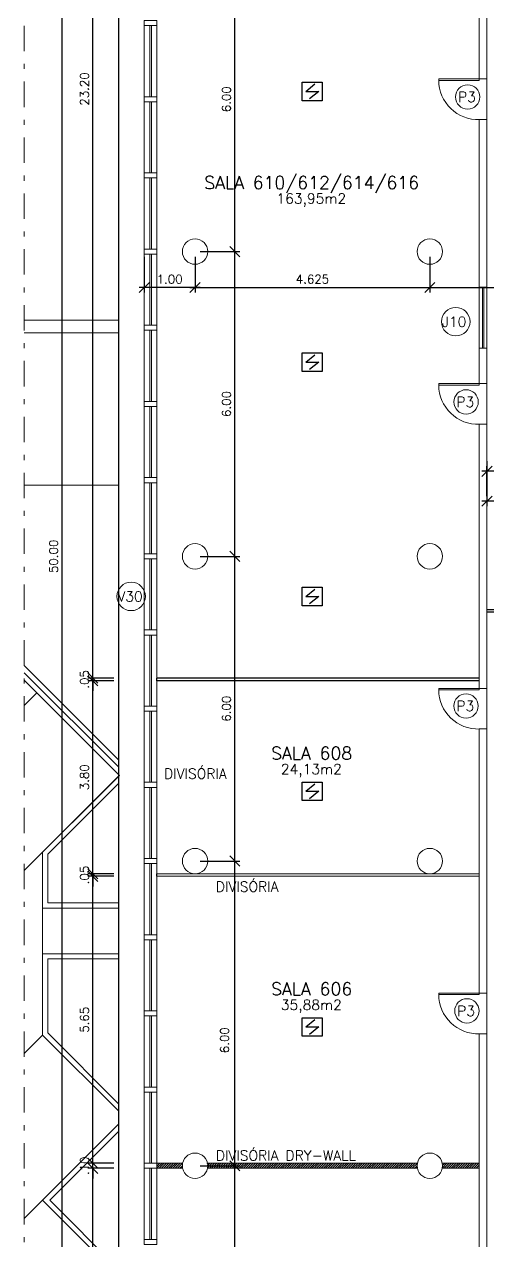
# Model space of a CAD drawing. Header units: millimetres. Extents: x 521 to 1055, y 261 to 520.
# Drawn here: x 563.33 to 572.45, y 298.49 to 322.44 of the extents above; entities that cross this region are included whole.
import ezdxf
from ezdxf.enums import TextEntityAlignment as Align

# ---------------------------------------------------------------- set-up
doc = ezdxf.new("R2010")
doc.units = ezdxf.units.MM
for name, pattern in [('CONTINU', [0]), ('DASHDOTX2', [2, 1, -0.5, 0, -0.5]), ('HIDDEN', [9.525, 6.35, -3.175])]:
    doc.linetypes.add(name, pattern=pattern)
doc.layers.add('0.1', color=8, linetype='Continuous', lineweight=13)
doc.layers.add('ppci', color=8, linetype='Continuous')
doc.styles.add('ROMANS', font='romans')
doc.styles.get("Standard").update_dxf_attribs({"font": 'romans.shx'})
doc.dimstyles.new('Fares Eng - 50', dxfattribs={"dimscale": 2, "dimtxt": 0.085, "dimasz": 0.1, "dimexe": 0.05, "dimexo": 0.05, "dimgap": 0.04, "dimtad": 1, "dimzin": 4, "dimdsep": 46, "dimtxsty": 'ROMANS', "dimblk1": 'OBLIQUE', "dimblk2": 'OBLIQUE', "dimsah": 1, "dimcen": 0.05, "dimdle": 0.05, "dimclrd": 8, "dimclre": 8, "dimclrt": 8, "dimaunit": 1, "dimadec": 0, "dimazin": 0, "dimtfac": 1, "dimtix": 1, "dimtmove": 2, "dimatfit": 0, "dimldrblk": 'OPEN90', "dimfxl": 1, "dimtolj": 1, "dimtzin": 0, "dimarcsym": 0})

# ---------------------------------------------------------------- blocks, each defined once
blk = doc.blocks.new('P80')
for points in [[(0, 0.86), (0, 0.83), (0.15, 0.83), (0.15, 0.86)], [(0, 0), (0, 0.03), (0.15, 0.03), (0.15, 0)]]:
    blk.add_lwpolyline(points)
blk.add_lwpolyline([(-0.8, 0.06), (0, 0.06), (0, 0.03), (-0.8, 0.03)], close=True)
at = {"color": 8}
blk.add_arc((-0.025, 0.056), 0.775, 88.1408, 179.6698, dxfattribs=at)
blk = doc.blocks.new('_OBLIQUE')
at = {"color": 0, "linetype": 'ByBlock'}
blk.add_line((-0.5, -0.5), (0.5, 0.5), dxfattribs=at)
blk = doc.blocks.new('*D1415')
at = {"layer": '0.1', "color": 8, "linetype": 'CONTINU', "lineweight": -2, "transparency": 16777216}
for p, q in [((565.688, 317.864), (565.688, 317.157)), ((566.688, 317.864), (566.688, 317.157)), ((566.788, 317.257), (565.588, 317.257))]:
    blk.add_line(p, q, dxfattribs=at)
at = {"layer": 'DEFPOINTS', "color": 0, "linetype": 'CONTINU', "lineweight": -2, "transparency": 16777216}
for p in [(565.688, 317.964), (566.688, 317.964), (565.688, 317.257)]:
    blk.add_point(p, dxfattribs=at)
at = {"layer": '0.1', "color": 8, "linetype": 'CONTINU', "lineweight": -2, "transparency": 16777216, "xscale": 0.2, "yscale": 0.2, "zscale": 0.2, "rotation": 180}
blk.add_blockref('_OBLIQUE', (565.688, 317.257), dxfattribs=at)
at = {"layer": '0.1', "color": 8, "linetype": 'CONTINU', "lineweight": -2, "transparency": 16777216, "xscale": 0.2, "yscale": 0.2, "zscale": 0.2}
blk.add_blockref('_OBLIQUE', (566.688, 317.257), dxfattribs=at)
at = {"layer": '0.1', "color": 8, "linetype": 'CONTINU', "transparency": 16777216, "insert": (566.188, 317.422), "char_height": 0.17, "attachment_point": 5, "style": 'ROMANS'}
blk.add_mtext('\\A1;1.00', dxfattribs=at)
blk = doc.blocks.new('_Open90')
at = {"color": 0, "linetype": 'ByBlock', "lineweight": -2}
for p, q in [((0, 0), (-1, 0)), ((-0.5, 0.5), (0, 0)), ((0, 0), (-0.5, -0.5))]:
    blk.add_line(p, q, dxfattribs=at)
blk = doc.blocks.new('*D1416')
at = {"layer": '0.1', "color": 8, "linetype": 'CONTINU', "lineweight": -2, "transparency": 16777216}
for p, q in [((566.688, 317.864), (566.688, 317.157)), ((571.313, 317.864), (571.313, 317.157)), ((566.588, 317.257), (571.413, 317.257))]:
    blk.add_line(p, q, dxfattribs=at)
at = {"layer": 'DEFPOINTS', "color": 0, "linetype": 'CONTINU', "lineweight": -2, "transparency": 16777216}
for p in [(566.688, 317.964), (571.313, 317.964), (571.313, 317.257)]:
    blk.add_point(p, dxfattribs=at)
at = {"layer": '0.1', "color": 8, "linetype": 'CONTINU', "lineweight": -2, "transparency": 16777216, "xscale": 0.2, "yscale": 0.2, "zscale": 0.2, "rotation": 180}
blk.add_blockref('_OBLIQUE', (566.688, 317.257), dxfattribs=at)
at = {"layer": '0.1', "color": 8, "linetype": 'CONTINU', "lineweight": -2, "transparency": 16777216, "xscale": 0.2, "yscale": 0.2, "zscale": 0.2}
blk.add_blockref('_OBLIQUE', (571.313, 317.257), dxfattribs=at)
at = {"layer": '0.1', "color": 8, "linetype": 'CONTINU', "transparency": 16777216, "insert": (569, 317.422), "char_height": 0.17, "attachment_point": 5, "style": 'ROMANS'}
blk.add_mtext('\\A1;4.625', dxfattribs=at)
blk = doc.blocks.new('*D1417')
at = {"layer": '0.1', "color": 8, "linetype": 'CONTINU', "lineweight": -2, "transparency": 16777216}
for p, q in [((571.313, 317.864), (571.313, 317.157)), ((576.063, 317.864), (576.063, 317.157)), ((571.213, 317.257), (576.163, 317.257))]:
    blk.add_line(p, q, dxfattribs=at)
at = {"layer": 'DEFPOINTS', "color": 0, "linetype": 'CONTINU', "lineweight": -2, "transparency": 16777216}
for p in [(571.313, 317.964), (576.063, 317.964), (576.063, 317.257)]:
    blk.add_point(p, dxfattribs=at)
at = {"layer": '0.1', "color": 8, "linetype": 'CONTINU', "lineweight": -2, "transparency": 16777216, "xscale": 0.2, "yscale": 0.2, "zscale": 0.2, "rotation": 180}
blk.add_blockref('_OBLIQUE', (571.313, 317.257), dxfattribs=at)
at = {"layer": '0.1', "color": 8, "linetype": 'CONTINU', "lineweight": -2, "transparency": 16777216, "xscale": 0.2, "yscale": 0.2, "zscale": 0.2}
blk.add_blockref('_OBLIQUE', (576.063, 317.257), dxfattribs=at)
at = {"layer": '0.1', "color": 8, "linetype": 'CONTINU', "transparency": 16777216, "insert": (573.688, 317.422), "char_height": 0.17, "attachment_point": 5, "style": 'ROMANS'}
blk.add_mtext('\\A1;4.75', dxfattribs=at)
blk = doc.blocks.new('*D1421')
at = {"layer": '0.1', "color": 8, "linetype": 'CONTINU', "lineweight": -2, "transparency": 16777216}
for p, q in [((572.438, 313.84), (572.438, 312.952)), ((575.038, 313.052), (572.338, 313.052)), ((574.938, 312.753), (574.938, 313.152))]:
    blk.add_line(p, q, dxfattribs=at)
at = {"layer": 'DEFPOINTS', "color": 0, "linetype": 'CONTINU', "lineweight": -2, "transparency": 16777216}
for p in [(572.438, 313.94), (572.438, 313.052), (574.938, 312.653)]:
    blk.add_point(p, dxfattribs=at)
at = {"layer": '0.1', "color": 8, "linetype": 'CONTINU', "lineweight": -2, "transparency": 16777216, "xscale": 0.2, "yscale": 0.2, "zscale": 0.2, "rotation": 180}
blk.add_blockref('_OBLIQUE', (572.438, 313.052), dxfattribs=at)
at = {"layer": '0.1', "color": 8, "linetype": 'CONTINU', "lineweight": -2, "transparency": 16777216, "xscale": 0.2, "yscale": 0.2, "zscale": 0.2}
blk.add_blockref('_OBLIQUE', (574.938, 313.052), dxfattribs=at)
at = {"layer": '0.1', "color": 8, "linetype": 'CONTINU', "transparency": 16777216, "insert": (573.688, 313.217), "char_height": 0.17, "attachment_point": 5, "style": 'ROMANS'}
blk.add_mtext('\\A1;2.50', dxfattribs=at)
blk = doc.blocks.new('*D1429')
at = {"layer": '0.1', "color": 8, "linetype": 'CONTINU', "lineweight": -2, "transparency": 16777216}
for p, q in [((564.068, 286.864), (564.068, 337.064)), ((564.475, 336.964), (563.968, 336.964)), ((564.475, 286.964), (563.968, 286.964))]:
    blk.add_line(p, q, dxfattribs=at)
at = {"layer": 'DEFPOINTS', "color": 0, "linetype": 'CONTINU', "lineweight": -2, "transparency": 16777216}
for p in [(564.068, 336.964), (564.575, 336.964), (564.575, 286.964)]:
    blk.add_point(p, dxfattribs=at)
at = {"layer": '0.1', "color": 8, "linetype": 'CONTINU', "lineweight": -2, "transparency": 16777216, "xscale": 0.2, "yscale": 0.2, "zscale": 0.2}
for p, rotation in [((564.068, 336.964), 90), ((564.068, 286.964), 270)]:
    blk.add_blockref('_OBLIQUE', p, dxfattribs=dict(at, rotation=rotation))
at = {"layer": '0.1', "color": 8, "linetype": 'CONTINU', "transparency": 16777216, "insert": (563.903, 311.964), "char_height": 0.17, "attachment_point": 5, "rotation": 90, "style": 'ROMANS'}
blk.add_mtext('\\A1;50.00', dxfattribs=at)
blk = doc.blocks.new('*D1654')
at = {"layer": '0.1', "color": 8, "linetype": 'CONTINU', "lineweight": -2, "transparency": 16777216}
for p, q in [((581.688, 313.639), (572.338, 313.639)), ((572.438, 313.152), (572.438, 313.739)), ((581.588, 313.152), (581.588, 313.739))]:
    blk.add_line(p, q, dxfattribs=at)
at = {"layer": 'DEFPOINTS', "color": 0, "linetype": 'CONTINU', "lineweight": -2, "transparency": 16777216}
for p in [(572.438, 313.639), (572.438, 313.052), (581.588, 313.052)]:
    blk.add_point(p, dxfattribs=at)
at = {"layer": '0.1', "color": 8, "linetype": 'CONTINU', "lineweight": -2, "transparency": 16777216, "xscale": 0.2, "yscale": 0.2, "zscale": 0.2, "rotation": 180}
blk.add_blockref('_OBLIQUE', (572.438, 313.639), dxfattribs=at)
at = {"layer": '0.1', "color": 8, "linetype": 'CONTINU', "lineweight": -2, "transparency": 16777216, "xscale": 0.2, "yscale": 0.2, "zscale": 0.2}
blk.add_blockref('_OBLIQUE', (581.588, 313.639), dxfattribs=at)
at = {"layer": '0.1', "color": 8, "linetype": 'CONTINU', "transparency": 16777216, "insert": (577.013, 313.804), "char_height": 0.17, "attachment_point": 5, "style": 'ROMANS'}
blk.add_mtext('\\A1;9.15', dxfattribs=at)
blk = doc.blocks.new('*D1661')
at = {"layer": '0.1', "color": 8, "linetype": 'CONTINU', "lineweight": -2, "transparency": 16777216}
for p, q in [((566.788, 299.964), (567.571, 299.964)), ((567.471, 293.864), (567.471, 300.064)), ((566.788, 293.964), (567.571, 293.964))]:
    blk.add_line(p, q, dxfattribs=at)
at = {"layer": 'DEFPOINTS', "color": 0, "linetype": 'CONTINU', "lineweight": -2, "transparency": 16777216}
for p in [(566.688, 299.964), (567.471, 299.964), (566.688, 293.964)]:
    blk.add_point(p, dxfattribs=at)
at = {"layer": '0.1', "color": 8, "linetype": 'CONTINU', "lineweight": -2, "transparency": 16777216, "xscale": 0.2, "yscale": 0.2, "zscale": 0.2}
for p, rotation in [((567.471, 299.964), 90), ((567.471, 293.964), 270)]:
    blk.add_blockref('_OBLIQUE', p, dxfattribs=dict(at, rotation=rotation))
at = {"layer": '0.1', "color": 8, "linetype": 'CONTINU', "transparency": 16777216, "insert": (567.306, 296.964), "char_height": 0.17, "attachment_point": 5, "rotation": 90, "style": 'ROMANS'}
blk.add_mtext('\\A1;6.00', dxfattribs=at)
blk = doc.blocks.new('*D1456')
at = {"layer": '0.1', "color": 8, "linetype": 'CONTINU', "lineweight": -2, "transparency": 16777216}
for p, q in [((566.788, 305.964), (567.571, 305.964)), ((567.471, 299.864), (567.471, 306.064)), ((566.788, 299.964), (567.571, 299.964))]:
    blk.add_line(p, q, dxfattribs=at)
at = {"layer": 'DEFPOINTS', "color": 0, "linetype": 'CONTINU', "lineweight": -2, "transparency": 16777216}
for p in [(566.688, 305.964), (567.471, 305.964), (566.688, 299.964)]:
    blk.add_point(p, dxfattribs=at)
at = {"layer": '0.1', "color": 8, "linetype": 'CONTINU', "lineweight": -2, "transparency": 16777216, "xscale": 0.2, "yscale": 0.2, "zscale": 0.2}
for p, rotation in [((567.471, 305.964), 90), ((567.471, 299.964), 270)]:
    blk.add_blockref('_OBLIQUE', p, dxfattribs=dict(at, rotation=rotation))
at = {"layer": '0.1', "color": 8, "linetype": 'CONTINU', "transparency": 16777216, "insert": (567.271, 302.436), "char_height": 0.17, "attachment_point": 5, "rotation": 90, "style": 'ROMANS'}
blk.add_mtext('\\A1;6.00', dxfattribs=at)
blk = doc.blocks.new('*D1662')
at = {"layer": '0.1', "color": 8, "linetype": 'CONTINU', "lineweight": -2, "transparency": 16777216}
for p, q in [((566.788, 311.964), (567.571, 311.964)), ((567.471, 305.864), (567.471, 312.064)), ((566.788, 305.964), (567.571, 305.964))]:
    blk.add_line(p, q, dxfattribs=at)
at = {"layer": 'DEFPOINTS', "color": 0, "linetype": 'CONTINU', "lineweight": -2, "transparency": 16777216}
for p in [(566.688, 311.964), (567.471, 311.964), (566.688, 305.964)]:
    blk.add_point(p, dxfattribs=at)
at = {"layer": '0.1', "color": 8, "linetype": 'CONTINU', "lineweight": -2, "transparency": 16777216, "xscale": 0.2, "yscale": 0.2, "zscale": 0.2}
for p, rotation in [((567.471, 311.964), 90), ((567.471, 305.964), 270)]:
    blk.add_blockref('_OBLIQUE', p, dxfattribs=dict(at, rotation=rotation))
at = {"layer": '0.1', "color": 8, "linetype": 'CONTINU', "transparency": 16777216, "insert": (567.306, 308.964), "char_height": 0.17, "attachment_point": 5, "rotation": 90, "style": 'ROMANS'}
blk.add_mtext('\\A1;6.00', dxfattribs=at)
blk = doc.blocks.new('*D1663')
at = {"layer": '0.1', "color": 8, "linetype": 'CONTINU', "lineweight": -2, "transparency": 16777216}
for p, q in [((567.471, 311.864), (567.471, 318.064)), ((566.788, 317.964), (567.571, 317.964)), ((566.788, 311.964), (567.571, 311.964))]:
    blk.add_line(p, q, dxfattribs=at)
at = {"layer": 'DEFPOINTS', "color": 0, "linetype": 'CONTINU', "lineweight": -2, "transparency": 16777216}
for p in [(566.688, 317.964), (567.471, 317.964), (566.688, 311.964)]:
    blk.add_point(p, dxfattribs=at)
at = {"layer": '0.1', "color": 8, "linetype": 'CONTINU', "lineweight": -2, "transparency": 16777216, "xscale": 0.2, "yscale": 0.2, "zscale": 0.2}
for p, rotation in [((567.471, 317.964), 90), ((567.471, 311.964), 270)]:
    blk.add_blockref('_OBLIQUE', p, dxfattribs=dict(at, rotation=rotation))
at = {"layer": '0.1', "color": 8, "linetype": 'CONTINU', "transparency": 16777216, "insert": (567.306, 314.964), "char_height": 0.17, "attachment_point": 5, "rotation": 90, "style": 'ROMANS'}
blk.add_mtext('\\A1;6.00', dxfattribs=at)
blk = doc.blocks.new('*D1664')
at = {"layer": '0.1', "color": 8, "linetype": 'CONTINU', "lineweight": -2, "transparency": 16777216}
for p, q in [((567.471, 317.864), (567.471, 324.064)), ((566.788, 323.964), (567.571, 323.964)), ((566.788, 317.964), (567.571, 317.964))]:
    blk.add_line(p, q, dxfattribs=at)
at = {"layer": 'DEFPOINTS', "color": 0, "linetype": 'CONTINU', "lineweight": -2, "transparency": 16777216}
for p in [(566.688, 323.964), (567.471, 323.964), (566.688, 317.964)]:
    blk.add_point(p, dxfattribs=at)
at = {"layer": '0.1', "color": 8, "linetype": 'CONTINU', "lineweight": -2, "transparency": 16777216, "xscale": 0.2, "yscale": 0.2, "zscale": 0.2}
for p, rotation in [((567.471, 323.964), 90), ((567.471, 317.964), 270)]:
    blk.add_blockref('_OBLIQUE', p, dxfattribs=dict(at, rotation=rotation))
at = {"layer": '0.1', "color": 8, "linetype": 'CONTINU', "transparency": 16777216, "insert": (567.306, 320.964), "char_height": 0.17, "attachment_point": 5, "rotation": 90, "style": 'ROMANS'}
blk.add_mtext('\\A1;6.00', dxfattribs=at)
blk = doc.blocks.new('ÁREA')
for p in [(0.00005, 0.00376), (0, 0)]:
    blk.add_attdef('COMPARTIMENTO', text='', height=0.0025).set_placement(p, align=Align.CENTER)
at = {"color": 1}
for p in [(-0.00005, -0.00376), (-0.0001, -0.00752)]:
    blk.add_attdef('ÁREA', text='', height=0.002, dxfattribs=at).set_placement(p, align=Align.CENTER)
blk = doc.blocks.new('*D1755')
at = {"layer": '0.1', "color": 8, "linetype": 'CONTINU', "lineweight": -2, "transparency": 16777216}
for p, q in [((565.088, 299.914), (564.575, 299.914)), ((564.675, 294.364), (564.675, 300.014)), ((565.088, 294.464), (564.575, 294.464))]:
    blk.add_line(p, q, dxfattribs=at)
at = {"layer": 'DEFPOINTS', "color": 0, "linetype": 'CONTINU', "lineweight": -2, "transparency": 16777216}
for p in [(564.675, 299.914), (565.188, 299.914), (565.188, 294.464)]:
    blk.add_point(p, dxfattribs=at)
at = {"layer": '0.1', "color": 8, "linetype": 'CONTINU', "lineweight": -2, "transparency": 16777216, "xscale": 0.2, "yscale": 0.2, "zscale": 0.2}
for p, rotation in [((564.675, 299.914), 90), ((564.675, 294.464), 270)]:
    blk.add_blockref('_OBLIQUE', p, dxfattribs=dict(at, rotation=rotation))
at = {"layer": '0.1', "color": 8, "linetype": 'CONTINU', "transparency": 16777216, "insert": (564.51, 297.189), "char_height": 0.17, "attachment_point": 5, "rotation": 90, "style": 'ROMANS'}
blk.add_mtext('\\A1;5.45', dxfattribs=at)
blk = doc.blocks.new('*D1756')
at = {"layer": '0.1', "color": 8, "linetype": 'CONTINU', "lineweight": -2, "transparency": 16777216}
for p, q in [((564.675, 300.014), (564.675, 300.214)), ((565.088, 300.014), (564.575, 300.014)), ((565.088, 299.914), (564.575, 299.914)), ((564.675, 299.914), (564.675, 300.014)), ((564.675, 299.914), (564.675, 299.714))]:
    blk.add_line(p, q, dxfattribs=at)
at = {"layer": 'DEFPOINTS', "color": 0, "linetype": 'CONTINU', "lineweight": -2, "transparency": 16777216}
for p in [(564.675, 300.014), (565.188, 300.014), (565.188, 299.914)]:
    blk.add_point(p, dxfattribs=at)
at = {"layer": '0.1', "color": 8, "linetype": 'CONTINU', "lineweight": -2, "transparency": 16777216, "xscale": 0.2, "yscale": 0.2, "zscale": 0.2}
for p, rotation in [((564.675, 300.014), 270), ((564.675, 299.914), 90)]:
    blk.add_blockref('_OBLIQUE', p, dxfattribs=dict(at, rotation=rotation))
at = {"layer": '0.1', "color": 8, "linetype": 'CONTINU', "transparency": 16777216, "insert": (564.51, 299.964), "char_height": 0.17, "attachment_point": 5, "rotation": 90, "style": 'ROMANS'}
blk.add_mtext('\\A1;.10', dxfattribs=at)
blk = doc.blocks.new('*D1757')
at = {"layer": '0.1', "color": 8, "linetype": 'CONTINU', "lineweight": -2, "transparency": 16777216}
for p, q in [((565.088, 305.664), (564.575, 305.664)), ((564.675, 299.914), (564.675, 305.764)), ((565.088, 300.014), (564.575, 300.014))]:
    blk.add_line(p, q, dxfattribs=at)
at = {"layer": 'DEFPOINTS', "color": 0, "linetype": 'CONTINU', "lineweight": -2, "transparency": 16777216}
for p in [(564.675, 305.664), (565.188, 305.664), (565.188, 300.014)]:
    blk.add_point(p, dxfattribs=at)
at = {"layer": '0.1', "color": 8, "linetype": 'CONTINU', "lineweight": -2, "transparency": 16777216, "xscale": 0.2, "yscale": 0.2, "zscale": 0.2}
for p, rotation in [((564.675, 305.664), 90), ((564.675, 300.014), 270)]:
    blk.add_blockref('_OBLIQUE', p, dxfattribs=dict(at, rotation=rotation))
at = {"layer": '0.1', "color": 8, "linetype": 'CONTINU', "transparency": 16777216, "insert": (564.51, 302.839), "char_height": 0.17, "attachment_point": 5, "rotation": 90, "style": 'ROMANS'}
blk.add_mtext('\\A1;5.65', dxfattribs=at)
blk = doc.blocks.new('*D1758')
at = {"layer": '0.1', "color": 8, "linetype": 'CONTINU', "lineweight": -2, "transparency": 16777216}
for p, q in [((564.675, 305.714), (564.675, 305.914)), ((565.088, 305.714), (564.575, 305.714)), ((565.088, 305.664), (564.575, 305.664)), ((564.675, 305.664), (564.675, 305.714)), ((564.675, 305.664), (564.675, 305.464))]:
    blk.add_line(p, q, dxfattribs=at)
at = {"layer": 'DEFPOINTS', "color": 0, "linetype": 'CONTINU', "lineweight": -2, "transparency": 16777216}
for p in [(564.675, 305.714), (565.188, 305.714), (565.188, 305.664)]:
    blk.add_point(p, dxfattribs=at)
at = {"layer": '0.1', "color": 8, "linetype": 'CONTINU', "lineweight": -2, "transparency": 16777216, "xscale": 0.2, "yscale": 0.2, "zscale": 0.2}
for p, rotation in [((564.675, 305.714), 270), ((564.675, 305.664), 90)]:
    blk.add_blockref('_OBLIQUE', p, dxfattribs=dict(at, rotation=rotation))
at = {"layer": '0.1', "color": 8, "linetype": 'CONTINU', "transparency": 16777216, "insert": (564.51, 305.689), "char_height": 0.17, "attachment_point": 5, "rotation": 90, "style": 'ROMANS'}
blk.add_mtext('\\A1;.05', dxfattribs=at)
blk = doc.blocks.new('*D1759')
at = {"layer": '0.1', "color": 8, "linetype": 'CONTINU', "lineweight": -2, "transparency": 16777216}
for p, q in [((565.088, 309.514), (564.575, 309.514)), ((564.675, 305.614), (564.675, 309.614)), ((565.088, 305.714), (564.575, 305.714))]:
    blk.add_line(p, q, dxfattribs=at)
at = {"layer": 'DEFPOINTS', "color": 0, "linetype": 'CONTINU', "lineweight": -2, "transparency": 16777216}
for p in [(564.675, 309.514), (565.188, 309.514), (565.188, 305.714)]:
    blk.add_point(p, dxfattribs=at)
at = {"layer": '0.1', "color": 8, "linetype": 'CONTINU', "lineweight": -2, "transparency": 16777216, "xscale": 0.2, "yscale": 0.2, "zscale": 0.2}
for p, rotation in [((564.675, 309.514), 90), ((564.675, 305.714), 270)]:
    blk.add_blockref('_OBLIQUE', p, dxfattribs=dict(at, rotation=rotation))
at = {"layer": '0.1', "color": 8, "linetype": 'CONTINU', "transparency": 16777216, "insert": (564.51, 307.614), "char_height": 0.17, "attachment_point": 5, "rotation": 90, "style": 'ROMANS'}
blk.add_mtext('\\A1;3.80', dxfattribs=at)
blk = doc.blocks.new('*D1760')
at = {"layer": '0.1', "color": 8, "linetype": 'CONTINU', "lineweight": -2, "transparency": 16777216}
for p, q in [((564.675, 309.568), (564.675, 309.768)), ((565.088, 309.568), (564.575, 309.568)), ((565.088, 309.514), (564.575, 309.514)), ((564.675, 309.514), (564.675, 309.568)), ((564.675, 309.514), (564.675, 309.314))]:
    blk.add_line(p, q, dxfattribs=at)
at = {"layer": 'DEFPOINTS', "color": 0, "linetype": 'CONTINU', "lineweight": -2, "transparency": 16777216}
for p in [(564.675, 309.568), (565.188, 309.568), (565.188, 309.514)]:
    blk.add_point(p, dxfattribs=at)
at = {"layer": '0.1', "color": 8, "linetype": 'CONTINU', "lineweight": -2, "transparency": 16777216, "xscale": 0.2, "yscale": 0.2, "zscale": 0.2}
for p, rotation in [((564.675, 309.568), 270), ((564.675, 309.514), 90)]:
    blk.add_blockref('_OBLIQUE', p, dxfattribs=dict(at, rotation=rotation))
at = {"layer": '0.1', "color": 8, "linetype": 'CONTINU', "transparency": 16777216, "insert": (564.51, 309.541), "char_height": 0.17, "attachment_point": 5, "rotation": 90, "style": 'ROMANS'}
blk.add_mtext('\\A1;.05', dxfattribs=at)
blk = doc.blocks.new('*D1761')
at = {"layer": '0.1', "color": 8, "linetype": 'CONTINU', "lineweight": -2, "transparency": 16777216}
for p, q in [((565.088, 332.764), (564.575, 332.764)), ((564.675, 309.468), (564.675, 332.864)), ((565.088, 309.568), (564.575, 309.568))]:
    blk.add_line(p, q, dxfattribs=at)
at = {"layer": 'DEFPOINTS', "color": 0, "linetype": 'CONTINU', "lineweight": -2, "transparency": 16777216}
for p in [(564.675, 332.764), (565.188, 332.764), (565.188, 309.568)]:
    blk.add_point(p, dxfattribs=at)
at = {"layer": '0.1', "color": 8, "linetype": 'CONTINU', "lineweight": -2, "transparency": 16777216, "xscale": 0.2, "yscale": 0.2, "zscale": 0.2}
for p, rotation in [((564.675, 332.764), 90), ((564.675, 309.568), 270)]:
    blk.add_blockref('_OBLIQUE', p, dxfattribs=dict(at, rotation=rotation))
at = {"layer": '0.1', "color": 8, "linetype": 'CONTINU', "transparency": 16777216, "insert": (564.51, 321.166), "char_height": 0.17, "attachment_point": 5, "rotation": 90, "style": 'ROMANS'}
blk.add_mtext('\\A1;23.20', dxfattribs=at)

msp = doc.modelspace()

# ---------------------------------------------------------------- hatches: boundary and pattern name
at = {"layer": '0.1', "linetype": 'CONTINU', "lineweight": -2}
h = msp.add_hatch(dxfattribs=at)
h.set_pattern_fill('ANSI31', color=8, scale=0.01, style=0, double=1)
h.set_pattern_definition([(45, (565.93774, 299.91448), (-0.02245064, 0.02245064), [])])
h.paths.add_polyline_path([(566.43774, 299.96448, -0.05038204), (566.44279, 300.01448), (565.93774, 300.01448), (565.93774, 299.91448), (566.44279, 299.91448, -0.05038204)])
h.paths.add_polyline_path([(571.06779, 300.01448), (566.93269, 300.01448, -0.05038204), (566.93774, 299.96448, -0.05038204), (566.93269, 299.91448), (571.06779, 299.91448, -0.05038204), (571.06274, 299.96448, -0.05038204)])
h.paths.add_polyline_path([(572.28774, 300.01448), (571.55769, 300.01448, -0.05038204), (571.56274, 299.96448, -0.05038204), (571.55769, 299.91448), (572.28774, 299.91448)])

# ---------------------------------------------------------------- linework, layer by layer
at = {"layer": '0.1', "color": 8, "linetype": 'DASHDOTX2', "ltscale": 0.5}
msp.add_line((563.32502, 277.91074), (563.32502, 340.92222), dxfattribs=at)
at = {"layer": '0.1', "color": 8, "linetype": 'CONTINU'}
for p, q in [((565.18774, 288.11448), (565.18774, 335.81448)), ((565.68774, 321.01448), (565.68774, 322.41448)), ((565.79774, 321.01448), (565.79774, 322.41448)), ((565.82774, 321.01448), (565.82774, 322.41448)), ((565.93774, 321.01448), (565.93774, 322.41448)), ((572.43774, 320.56448), (572.43774, 321.36448)), ((565.68774, 319.51448), (565.68774, 320.91448)), ((565.79774, 319.51448), (565.79774, 320.91448)), ((565.82774, 319.51448), (565.82774, 320.91448)), ((565.93774, 319.51448), (565.93774, 320.91448)), ((565.68774, 318.01448), (565.68774, 319.41448)), ((565.79774, 318.01448), (565.79774, 319.41448)), ((565.82774, 318.01448), (565.82774, 319.41448)), ((565.93774, 318.46448), (565.93774, 319.41448)), ((565.93774, 318.01448), (565.93774, 318.41448)), ((565.68774, 316.51448), (565.68774, 317.91448)), ((565.79774, 316.51448), (565.79774, 317.91448)), ((565.82774, 316.51448), (565.82774, 317.91448)), ((565.93774, 316.51448), (565.93774, 317.91448)), ((572.28774, 317.26448), (572.28774, 316.06448)), ((572.34774, 317.26448), (572.34774, 316.06448)), ((572.37774, 317.26448), (572.37774, 316.06448)), ((572.43774, 317.26448), (572.43774, 316.06448)), ((565.68774, 315.01448), (565.68774, 316.41448)), ((565.79774, 315.01448), (565.79774, 316.41448)), ((565.82774, 315.01448), (565.82774, 316.41448)), ((565.93774, 315.01448), (565.93774, 316.41448)), ((572.43774, 314.56448), (572.43774, 315.36448)), ((565.68774, 313.51448), (565.68774, 314.91448)), ((565.79774, 313.51448), (565.79774, 314.91448)), ((565.82774, 313.51448), (565.82774, 314.91448)), ((565.93774, 313.51448), (565.93774, 314.91448)), ((565.68774, 312.01448), (565.68774, 313.41448)), ((565.79774, 312.01448), (565.79774, 313.41448)), ((565.82774, 312.01448), (565.82774, 313.41448)), ((565.93774, 313.16448), (565.93774, 313.41448)), ((565.93774, 312.01448), (565.93774, 313.11448)), ((565.68774, 310.51448), (565.68774, 311.91448)), ((565.79774, 310.51448), (565.79774, 311.91448)), ((565.82774, 310.51448), (565.82774, 311.91448)), ((565.93774, 310.51448), (565.93774, 311.91448)), ((565.68774, 309.01448), (565.68774, 310.41448)), ((565.79774, 309.01448), (565.79774, 310.41448)), ((565.82774, 309.01448), (565.82774, 310.41448)), ((565.93774, 309.56448), (565.93774, 310.41448)), ((565.93774, 309.01448), (565.93774, 309.51448)), ((572.43774, 309.36448), (572.43774, 308.56448)), ((565.68774, 307.51448), (565.68774, 308.91448)), ((565.79774, 307.51448), (565.79774, 308.91448)), ((565.82774, 307.51448), (565.82774, 308.91448)), ((565.93774, 307.51448), (565.93774, 308.91448)), ((565.68774, 306.01448), (565.68774, 307.41448)), ((565.79774, 306.01448), (565.79774, 307.41448)), ((565.82774, 306.01448), (565.82774, 307.41448)), ((565.93774, 306.01448), (565.93774, 307.41448)), ((565.68774, 304.51448), (565.68774, 305.91448)), ((565.79774, 304.51448), (565.79774, 305.91448)), ((565.82774, 304.51448), (565.82774, 305.91448)), ((565.93774, 305.71448), (565.93774, 305.91448)), ((565.93774, 304.51448), (565.93774, 305.66448)), ((563.68633, 304.13849), (563.68633, 305.03849)), ((565.68774, 303.01448), (565.68774, 304.41448)), ((565.79774, 303.01448), (565.79774, 304.41448)), ((565.82774, 303.01448), (565.82774, 304.41448)), ((565.93774, 303.11448), (565.93774, 304.41448)), ((572.43774, 302.56448), (572.43774, 303.36448)), ((565.93774, 303.06448), (565.93774, 303.11448)), ((565.93774, 303.01448), (565.93774, 303.06448)), ((565.68774, 301.51448), (565.68774, 302.91448)), ((565.79774, 301.51448), (565.79774, 302.91448)), ((565.82774, 301.51448), (565.82774, 302.91448)), ((565.93774, 301.51448), (565.93774, 302.91448)), ((565.68774, 300.01448), (565.68774, 301.41448)), ((565.79774, 300.01448), (565.79774, 301.41448)), ((565.82774, 300.01448), (565.82774, 301.41448)), ((565.93774, 301.41448), (565.93774, 301.51448)), ((565.93774, 300.01448), (565.93774, 301.41448)), ((565.68774, 298.51448), (565.68774, 299.91448)), ((565.79774, 298.51448), (565.79774, 299.91448)), ((565.82774, 298.51448), (565.82774, 299.91448)), ((565.93774, 298.51448), (565.93774, 299.91448)), ((565.93774, 299.61448), (565.93774, 299.91448)), ((565.93774, 299.61448), (565.93774, 299.91448))]:
    msp.add_line(p, q, dxfattribs=at)
at = {"layer": '0.1', "color": 6, "linetype": 'CONTINU', "lineweight": -2}
msp.add_line((565.18774, 288.11448), (565.18774, 335.81448), dxfattribs=at)
at = {"layer": '0.1', "color": 7}
for p, q in [((572.28774, 326.56448), (572.28774, 321.36448)), ((572.43774, 326.56448), (572.43774, 321.36448)), ((572.43774, 321.36448), (572.28774, 321.36448)), ((572.43774, 320.56448), (572.28774, 320.56448)), ((572.28774, 320.56448), (572.28774, 317.26448)), ((572.43774, 320.56448), (572.43774, 317.26448)), ((572.28774, 317.26448), (572.43774, 317.26448)), ((572.43774, 316.06448), (572.28774, 316.06448)), ((572.28774, 316.06448), (572.28774, 315.36448)), ((572.43774, 316.06448), (572.43774, 315.36448)), ((572.28774, 315.36448), (572.43774, 315.36448)), ((572.28774, 314.56448), (572.43774, 314.56448)), ((572.28774, 314.56448), (572.28774, 309.36448)), ((572.43774, 314.56448), (572.43774, 309.36448)), ((572.28774, 309.36448), (572.43774, 309.36448)), ((572.28774, 308.56448), (572.43774, 308.56448)), ((572.28774, 308.56448), (572.28774, 303.36448)), ((572.43774, 308.56448), (572.43774, 303.36448)), ((572.28774, 303.36448), (572.43774, 303.36448)), ((572.28774, 302.56448), (572.43774, 302.56448)), ((572.28774, 302.56448), (572.28774, 299.91448)), ((572.43774, 302.56448), (572.43774, 297.36448)), ((566.44279, 300.01448), (565.93774, 300.01448)), ((565.93774, 299.91448), (565.93774, 300.01448)), ((566.44279, 299.91448), (565.93774, 299.91448)), ((571.06779, 300.01448), (566.93269, 300.01448)), ((571.06779, 299.91448), (566.93269, 299.91448)), ((572.28774, 300.01448), (571.55769, 300.01448)), ((572.28774, 299.91448), (571.55769, 299.91448)), ((572.28774, 299.91448), (572.28774, 297.36448))]:
    msp.add_line(p, q, dxfattribs=at)
at = {"layer": '0.1', "color": 8, "linetype": 'HIDDEN', "ltscale": 0.02}
for p, q in [((565.93774, 318.41448), (565.93774, 318.46448)), ((565.93774, 313.11448), (565.93774, 313.16448))]:
    msp.add_line(p, q, dxfattribs=at)
at = {"layer": '0.1', "color": 8}
for p, q in [((563.32502, 316.61448), (565.18774, 316.61448)), ((565.18774, 316.36448), (563.32502, 316.36448)), ((563.32502, 313.36448), (565.18774, 313.36448)), ((563.32502, 309.81422), (565.18774, 307.9515)), ((563.32502, 309.6728), (565.18774, 307.81008)), ((565.18774, 307.6399), (563.68633, 306.13849)), ((565.18774, 307.49848), (563.78633, 306.09707)), ((563.68633, 306.13849), (563.68633, 305.03849)), ((563.78633, 306.09707), (563.78633, 305.13849)), ((572.28774, 305.71448), (565.93774, 305.71448)), ((572.28774, 305.66448), (565.93774, 305.66448)), ((563.78633, 305.13849), (565.18774, 305.13849)), ((563.68633, 305.03849), (565.18774, 305.03849)), ((563.68633, 304.13849), (565.18774, 304.13849)), ((563.68633, 302.53849), (563.68633, 304.13849)), ((563.78633, 302.57991), (563.78633, 304.03849)), ((563.78633, 304.03849), (565.18774, 304.03849)), ((565.18774, 301.03708), (563.68633, 302.53849)), ((565.18774, 301.1785), (563.78633, 302.57991)), ((565.18774, 300.78721), (563.68633, 299.2858)), ((565.18774, 300.64579), (563.82775, 299.2858)), ((565.18774, 297.92581), (563.82775, 299.2858))]:
    msp.add_line(p, q, dxfattribs=at)
at = {"layer": '0.1', "color": 8, "linetype": 'CONTINU', "lineweight": -2}
for p, q in [((572.88774, 310.91242), (572.43774, 310.91242)), ((572.88774, 310.86242), (572.43774, 310.86242)), ((572.28774, 309.56448), (565.93774, 309.56448)), ((565.93774, 309.51448), (565.93774, 309.56448)), ((572.28774, 309.51448), (565.93774, 309.51448)), ((565.93774, 305.66448), (565.93774, 305.71448))]:
    msp.add_line(p, q, dxfattribs=at)
at = {"layer": '0.1', "color": 8, "linetype": 'CONTINU'}
for points in [[(565.68774, 322.51448), (565.93774, 322.51448), (565.93774, 322.41448), (565.68774, 322.41448)], [(565.68774, 321.01448), (565.93774, 321.01448), (565.93774, 320.91448), (565.68774, 320.91448)], [(565.68774, 319.51448), (565.93774, 319.51448), (565.93774, 319.41448), (565.68774, 319.41448)], [(565.68774, 318.01448), (565.93774, 318.01448), (565.93774, 317.91448), (565.68774, 317.91448)], [(565.68774, 316.51448), (565.93774, 316.51448), (565.93774, 316.41448), (565.68774, 316.41448)], [(565.68774, 315.01448), (565.93774, 315.01448), (565.93774, 314.91448), (565.68774, 314.91448)], [(565.68774, 313.51448), (565.93774, 313.51448), (565.93774, 313.41448), (565.68774, 313.41448)], [(565.68774, 312.01448), (565.93774, 312.01448), (565.93774, 311.91448), (565.68774, 311.91448)], [(565.68774, 310.51448), (565.93774, 310.51448), (565.93774, 310.41448), (565.68774, 310.41448)], [(565.68774, 309.01448), (565.93774, 309.01448), (565.93774, 308.91448), (565.68774, 308.91448)], [(565.68774, 307.51448), (565.93774, 307.51448), (565.93774, 307.41448), (565.68774, 307.41448)], [(565.68774, 306.01448), (565.93774, 306.01448), (565.93774, 305.91448), (565.68774, 305.91448)], [(565.68774, 304.51448), (565.93774, 304.51448), (565.93774, 304.41448), (565.68774, 304.41448)], [(565.68774, 303.01448), (565.93774, 303.01448), (565.93774, 302.91448), (565.68774, 302.91448)], [(565.68774, 298.51448), (565.93774, 298.51448), (565.93774, 298.41448), (565.68774, 298.41448)]]:
    msp.add_lwpolyline(points, close=True, dxfattribs=at)
at = {"layer": '0.1', "color": 8}
for points in [[(563.32502, 309.02987), (563.57149, 309.27634), (563.32502, 309.5228)], [(563.32502, 305.77718), (565.19783, 307.64999), (563.57149, 309.27634), (563.32502, 309.02987)], [(565.18774, 301.03708), (563.68633, 302.53849), (563.32502, 302.17718)], [(563.32502, 298.92449), (565.18774, 300.78721)], [(565.18774, 297.78439), (563.68633, 299.2858), (563.32502, 298.92449)]]:
    msp.add_lwpolyline(points, dxfattribs=at)
at = {"layer": '0.1', "color": 8, "linetype": 'CONTINU'}
for points in [[(565.93774, 301.41448), (565.68774, 301.41448), (565.68774, 301.51448), (565.93774, 301.51448)], [(565.93774, 299.91448), (565.68774, 299.91448), (565.68774, 300.01448), (565.93774, 300.01448)]]:
    msp.add_lwpolyline(points, dxfattribs=at)
at = {"layer": '0.1', "color": 8}
for centre, radius in [((572.05902, 321.00986), 0.23964), ((571.82377, 316.58401), 0.28038), ((572.02712, 315.00474), 0.23964), ((565.43029, 311.1748), 0.28038), ((572.02643, 309.01803), 0.23964), ((572.04266, 303.0143), 0.23964)]:
    msp.add_circle(centre, radius, dxfattribs=at)
at = {"layer": '0.1', "color": 7}
for centre in [(566.68774, 317.96448), (571.31274, 317.96448), (566.68774, 311.96448), (571.31274, 311.96448), (566.68774, 305.96448), (571.31274, 305.96448), (566.68774, 299.96448), (571.31274, 299.96448)]:
    msp.add_circle(centre, 0.25, dxfattribs=at)
at = {"layer": 'ppci', "color": 10, "linetype": 'Continuous'}
for p, q in [((568.87067, 321.11824), (569.0493, 321.26456)), ((568.87067, 321.11824), (569.12398, 321.11824)), ((569.12398, 321.11824), (568.94535, 320.97193)), ((568.87067, 315.7887), (569.0493, 315.93501)), ((568.87067, 315.7887), (569.12398, 315.7887)), ((569.12398, 315.7887), (568.94535, 315.64238)), ((568.87067, 311.17468), (569.0493, 311.32099)), ((568.87067, 311.17468), (569.12398, 311.17468)), ((569.12398, 311.17468), (568.94535, 311.02837)), ((568.87067, 307.33816), (569.0493, 307.48447)), ((568.87067, 307.33816), (569.12398, 307.33816)), ((569.12398, 307.33816), (568.94535, 307.19185)), ((568.87067, 302.69702), (569.0493, 302.84333)), ((568.87067, 302.69702), (569.12398, 302.69702)), ((569.12398, 302.69702), (568.94535, 302.55071))]:
    msp.add_line(p, q, dxfattribs=at)
for points in [[(568.79943, 321.30045), (569.19523, 321.30045), (569.19523, 320.93603), (568.79943, 320.93603)], [(568.79943, 315.97091), (569.19523, 315.97091), (569.19523, 315.60649), (568.79943, 315.60649)], [(568.79943, 311.35689), (569.19523, 311.35689), (569.19523, 310.99247), (568.79943, 310.99247)], [(568.79943, 307.52037), (569.19523, 307.52037), (569.19523, 307.15595), (568.79943, 307.15595)], [(568.79943, 302.87923), (569.19523, 302.87923), (569.19523, 302.51481), (568.79943, 302.51481)]]:
    msp.add_lwpolyline(points, close=True, dxfattribs=at)

# ---------------------------------------------------------------- block references
at = {"layer": '0.1', "color": 8, "xscale": -1, "rotation": 180}
for p in [(572.28774, 321.39448), (572.28774, 315.39448), (572.28774, 303.39448)]:
    msp.add_blockref('P80', p, dxfattribs=at)
at = {"layer": '0.1', "color": 8}
ref = msp.add_blockref('ÁREA', (568.98508, 319.1975), dxfattribs=dict(at, xscale=133.3333333333333, yscale=133.3333333333333, zscale=133.3333333333333))
ref.add_attrib('COMPARTIMENTO', 'SALA 610/612/614/616', dxfattribs={"layer": '0', "color": 3, "height": 0.25}).set_placement((568.98508, 319.1975), align=Align.CENTER)
ref.add_attrib('ÁREA', '163,95m2', dxfattribs={"layer": '0', "color": 1, "height": 0.2}).set_placement((568.97845, 318.90955), align=Align.CENTER)
at = {"layer": '0.1', "color": 7, "xscale": -1, "rotation": 180}
msp.add_blockref('P80', (572.28774, 309.39448), dxfattribs=at)
at = {"layer": '0.1', "color": 8}
ref = msp.add_blockref('ÁREA', (568.98508, 307.96262), dxfattribs=dict(at, xscale=133.3333333333333, yscale=133.3333333333333, zscale=133.3333333333333))
ref.add_attrib('COMPARTIMENTO', 'SALA 608', dxfattribs={"layer": '0', "color": 3, "height": 0.25}).set_placement((568.98508, 307.96262), align=Align.CENTER)
ref.add_attrib('ÁREA', '24,13m2', dxfattribs={"layer": '0', "color": 1, "height": 0.2}).set_placement((568.97845, 307.67466), align=Align.CENTER)
ref = msp.add_blockref('ÁREA', (568.98508, 303.32148), dxfattribs=dict(at, xscale=133.3333333333333, yscale=133.3333333333333, zscale=133.3333333333333))
ref.add_attrib('COMPARTIMENTO', 'SALA 606', dxfattribs={"layer": '0', "color": 3, "height": 0.25}).set_placement((568.98508, 303.32148), align=Align.CENTER)
ref.add_attrib('ÁREA', '35,88m2', dxfattribs={"layer": '0', "color": 1, "height": 0.2}).set_placement((568.97845, 303.03352), align=Align.CENTER)

# ---------------------------------------------------------------- texts
for s, p in [('P3', (571.86841, 320.90835)), ('J10', (571.55297, 316.48249)), ('P3', (571.83652, 314.90322)), ('V30', (565.1595, 311.07329)), ('P3', (571.83582, 308.91652)), ('DIVISÓRIA', (566.07797, 307.58535)), ('DIVISÓRIA', (567.09811, 305.36046)), ('P3', (571.85205, 302.91278)), ('DIVISÓRIA DRY-WALL', (567.09811, 300.06692))]:
    msp.add_text(s, height=0.2, dxfattribs=at).set_placement(p)

# ---------------------------------------------------------------- dimensions: what is measured, and where the dimension line sits
at = {"layer": '0.1', "color": 8, "linetype": 'CONTINU'}
for base, p1, p2, picture, middle in [((564.06768, 336.96448), (564.57539, 286.96448), (564.57539, 336.96448), '*D1429', (563.90268, 311.96448)), ((564.67539, 332.76448), (565.18774, 309.56848), (565.18774, 332.76448), '*D1761', (564.51039, 321.16648)), ((567.47062, 323.96448), (566.68774, 317.96448), (566.68774, 323.96448), '*D1664', (567.30562, 320.96448)), ((567.47062, 317.96448), (566.68774, 311.96448), (566.68774, 317.96448), '*D1663', (567.30562, 314.96448)), ((567.47062, 311.96448), (566.68774, 305.96448), (566.68774, 311.96448), '*D1662', (567.30562, 308.96448)), ((564.67539, 309.56848), (565.18774, 309.51448), (565.18774, 309.56848), '*D1760', (564.51039, 309.54148)), ((564.67539, 309.51448), (565.18774, 305.71448), (565.18774, 309.51448), '*D1759', (564.51039, 307.61448)), ((564.67539, 305.71448), (565.18774, 305.66448), (565.18774, 305.71448), '*D1758', (564.51039, 305.68948)), ((564.67539, 305.66448), (565.18774, 300.01448), (565.18774, 305.66448), '*D1757', (564.51039, 302.83948)), ((564.67539, 300.01448), (565.18774, 299.91448), (565.18774, 300.01448), '*D1756', (564.51039, 299.96448)), ((564.67539, 299.91448), (565.18774, 294.46448), (565.18774, 299.91448), '*D1755', (564.51039, 297.18948)), ((567.47062, 299.96448), (566.68774, 293.96448), (566.68774, 299.96448), '*D1661', (567.30562, 296.96448))]:
    dim = msp.add_linear_dim(base=base, p1=p1, p2=p2, angle=90, dimstyle='Fares Eng - 50', dxfattribs=at)
    dim.commit()
    dim.dimension.update_dxf_attribs({"geometry": picture, "text_midpoint": middle})
for base, p1, p2, picture, middle in [((565.68774, 317.25668), (566.68774, 317.96448), (565.68774, 317.96448), '*D1415', (566.18774, 317.42168)), ((576.06274, 317.25668), (571.31274, 317.96448), (576.06274, 317.96448), '*D1417', (573.68774, 317.42168)), ((572.43774, 313.05242), (574.93774, 312.65271), (572.43774, 313.94038), '*D1421', (573.68774, 313.21742)), ((572.43774, 313.63948), (581.58774, 313.05242), (572.43774, 313.05242), '*D1654', (577.01274, 313.80448))]:
    dim = msp.add_linear_dim(base=base, p1=p1, p2=p2, dimstyle='Fares Eng - 50', dxfattribs=at)
    dim.commit()
    dim.dimension.update_dxf_attribs({"geometry": picture, "text_midpoint": middle})
dim = msp.add_linear_dim(base=(571.31274, 317.25668), p1=(566.68774, 317.96448), p2=(571.31274, 317.96448), dimstyle='Fares Eng - 50', override={"dimdec": 3}, dxfattribs=at)
dim.commit()
dim.dimension.update_dxf_attribs({"geometry": '*D1416', "text_midpoint": (569.00024, 317.42168)})
dim = msp.add_linear_dim(base=(567.47062, 305.96448), p1=(566.68774, 299.96448), p2=(566.68774, 305.96448), angle=90, dimstyle='Fares Eng - 50', dxfattribs=at)
dim.commit()
dim.dimension.update_dxf_attribs({"geometry": '*D1456', "text_midpoint": (567.27062, 302.43609), "dimtype": 160})

doc.saveas('drawing.dxf')
